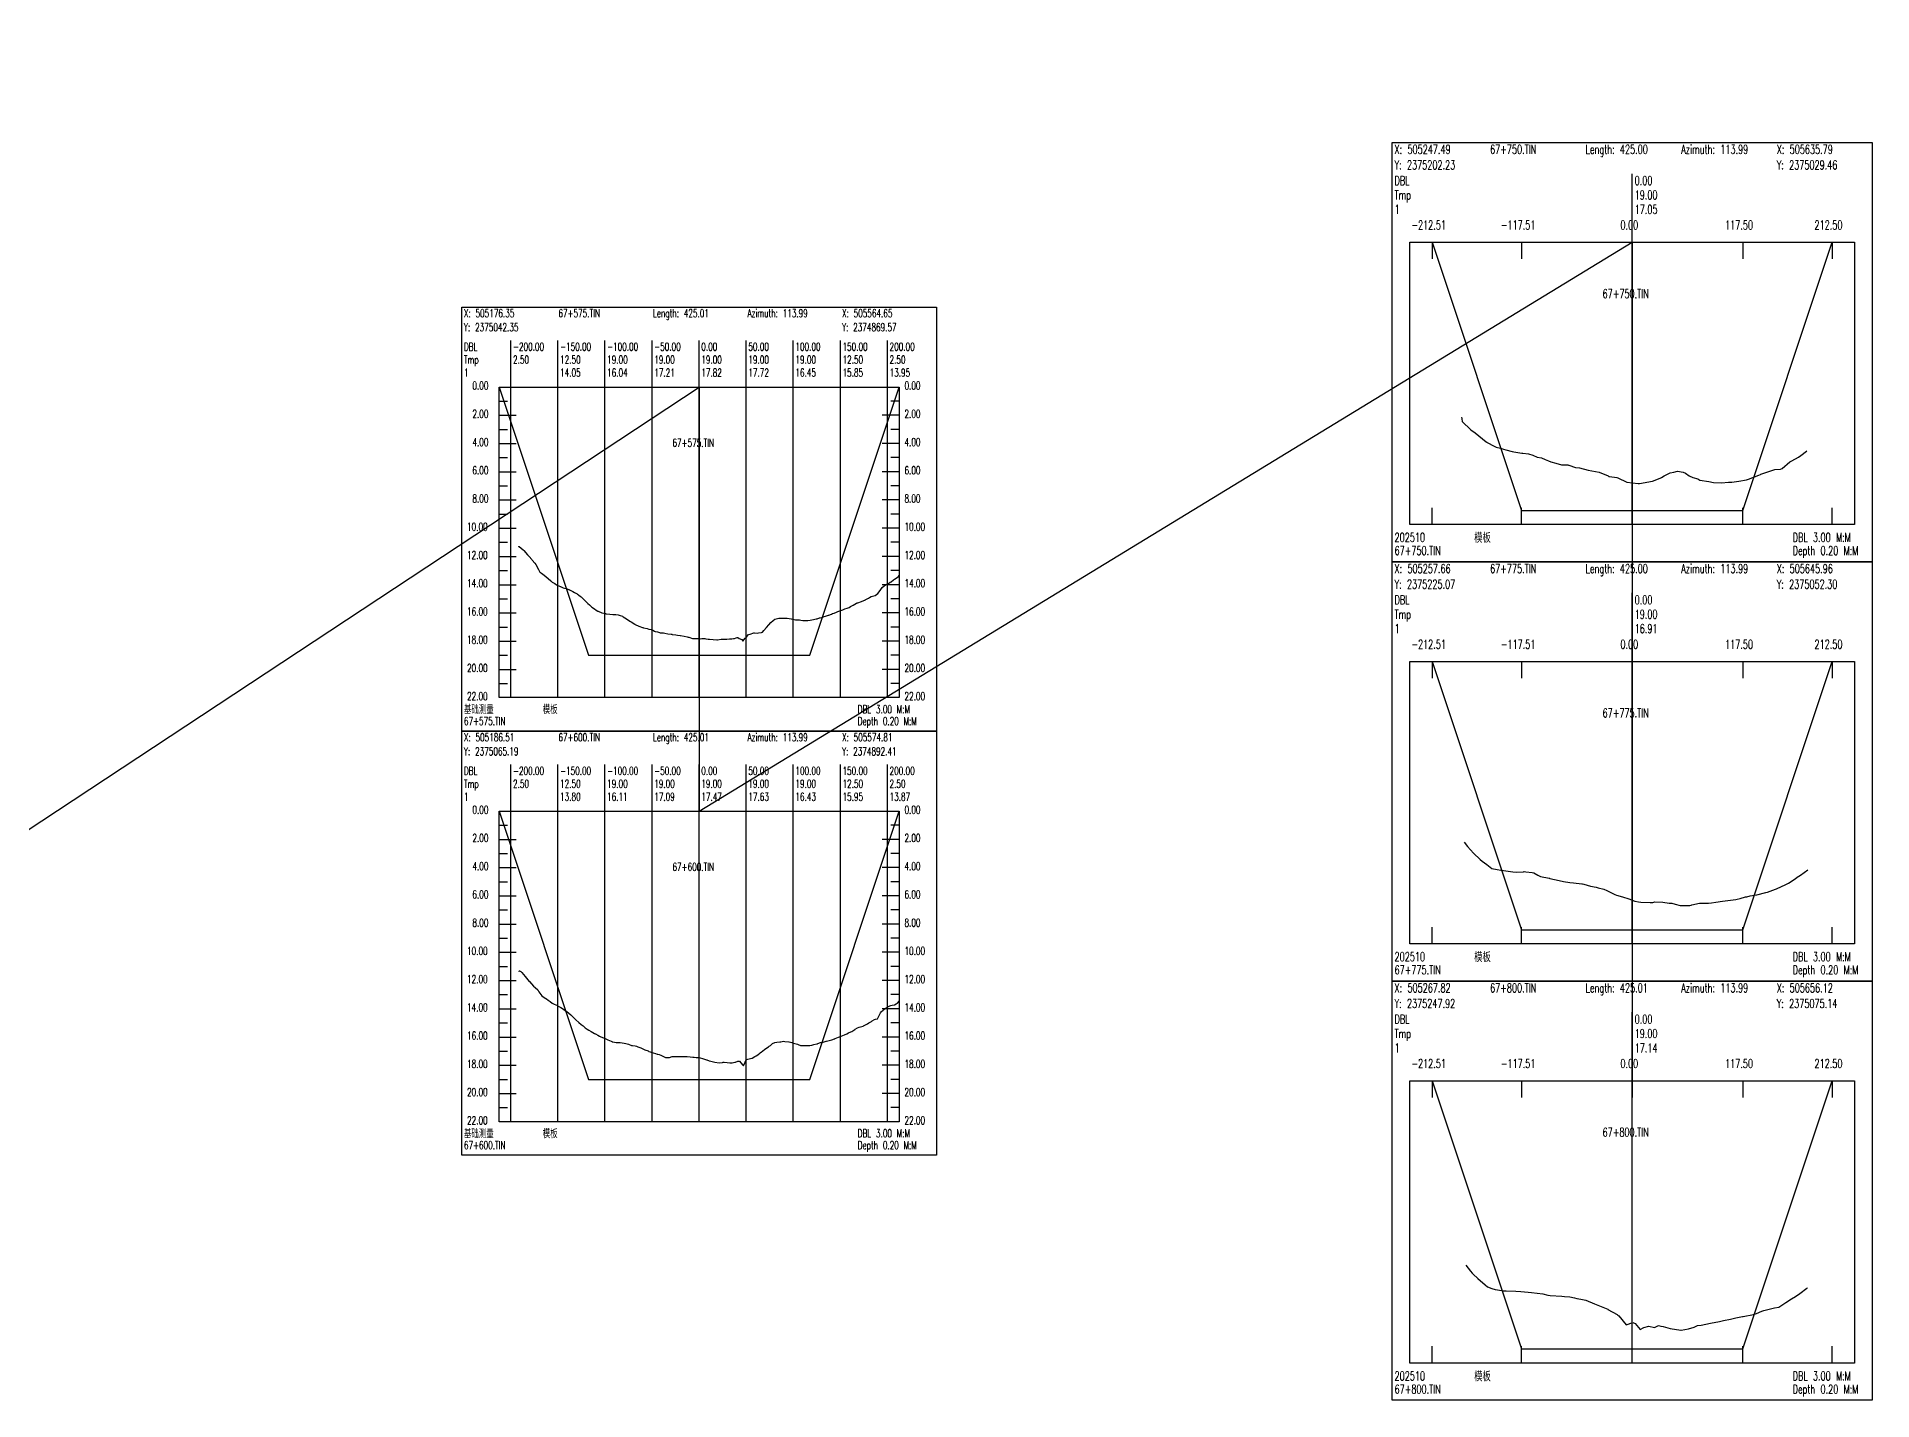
# Model space of a CAD drawing. Extents: x 1 to 1301, y -601 to 0.
# Drawn here: x 651 to 1301, y -511 to -28 of the extents above; entities that cross this region are included whole.
import ezdxf

# ---------------------------------------------------------------- set-up
doc = ezdxf.new("R2010")
doc.units = 0
doc.header["$MEASUREMENT"] = 0
doc.layers.add('LABELS', color=7, linetype='Continuous')
doc.layers.add('XSECTION', color=7, linetype='Continuous')
doc.styles.get("Standard").update_dxf_attribs({"font": 'txt.shx'})

msp = doc.modelspace()

# ---------------------------------------------------------------- linework, layer by layer
at = {"color": 3, "linetype": 'Continuous'}
msp.add_lwpolyline([(85.06, -28.32), (85.06, -178.51), (85.06, -328.69), (85.06, -478.88), (504.87, -103.13), (504.87, -253.31), (504.87, -403.5), (885.49, -152.38), (885.49, -302.56), (1215.88, -101.08), (1215.88, -249.56), (1215.88, -398.03)], dxfattribs=at)
at = {"layer": 'XSECTION', "color": 0, "linetype": 'Continuous'}
for points in [[(1130.88, -65.79), (1300.88, -65.79), (1300.88, -214.26), (1130.88, -214.26), (1130.88, -65.79)], [(1215.88, -201.08), (1215.88, -76.84)], [(1215.88, -201.08), (1215.88, -76.84)], [(1137.18, -101.08), (1294.59, -101.08), (1294.59, -201.08), (1137.18, -201.08), (1137.18, -101.08)], [(1145.05, -101.08), (1145.05, -107.02)], [(1145.05, -101.08), (1176.71, -196.08)], [(1145.05, -101.08), (1176.71, -196.08)], [(1176.71, -101.08), (1176.71, -107.02)], [(1215.88, -101.08), (1215.88, -107.02)], [(1255.05, -101.08), (1255.05, -107.02)], [(1255.05, -196.08), (1286.72, -101.08)], [(1255.05, -196.08), (1286.72, -101.08)], [(1286.72, -101.08), (1286.72, -107.02)], [(801.43, -124.06), (969.55, -124.06), (969.55, -274.24), (801.43, -274.24), (801.43, -124.06)], [(818.82, -262.38), (818.82, -135.92)], [(835.49, -262.38), (835.49, -135.92)], [(852.16, -262.38), (852.16, -135.92)], [(868.82, -262.38), (868.82, -135.92)], [(885.49, -262.38), (885.49, -135.92)], [(885.49, -262.38), (885.49, -135.92)], [(902.16, -262.38), (902.16, -135.92)], [(918.82, -262.38), (918.82, -135.92)], [(935.49, -262.38), (935.49, -135.92)], [(952.16, -262.38), (952.16, -135.92)], [(814.65, -152.38), (956.32, -152.38), (956.32, -262.38), (814.65, -262.38), (814.65, -152.38)], [(814.65, -152.38), (846.32, -247.38)], [(814.65, -152.38), (846.32, -247.38)], [(924.66, -247.38), (956.32, -152.38)], [(924.66, -247.38), (956.32, -152.38)], [(814.65, -157.38), (817.66, -157.38)], [(814.65, -162.38), (820.66, -162.38)], [(814.65, -162.38), (817.66, -162.38)], [(956.32, -162.38), (950.32, -162.38)], [(956.32, -157.38), (953.32, -157.38)], [(956.32, -162.38), (953.32, -162.38)], [(814.65, -167.38), (817.66, -167.38)], [(956.32, -167.38), (953.32, -167.38)], [(814.65, -172.38), (820.66, -172.38)], [(814.65, -172.38), (817.66, -172.38)], [(956.32, -172.38), (950.32, -172.38)], [(956.32, -172.38), (953.32, -172.38)], [(814.65, -177.38), (817.66, -177.38)], [(956.32, -177.38), (953.32, -177.38)], [(814.65, -182.38), (820.66, -182.38)], [(814.65, -182.38), (817.66, -182.38)], [(814.65, -187.38), (817.66, -187.38)], [(956.32, -182.38), (950.32, -182.38)], [(956.32, -182.38), (953.32, -182.38)], [(956.32, -187.38), (953.32, -187.38)], [(814.65, -192.38), (820.66, -192.38)], [(814.65, -192.38), (817.66, -192.38)], [(956.32, -192.38), (950.32, -192.38)], [(956.32, -192.38), (953.32, -192.38)], [(814.65, -197.38), (817.66, -197.38)], [(956.32, -197.38), (953.32, -197.38)], [(1145.05, -201.08), (1145.05, -195.14)], [(1176.71, -201.08), (1176.71, -195.14)], [(1176.71, -196.08), (1215.88, -196.08)], [(1176.71, -196.08), (1176.71, -196.08)], [(1176.71, -196.08), (1215.88, -196.08)], [(1215.88, -201.08), (1215.88, -195.14)], [(1215.88, -196.08), (1255.05, -196.08)], [(1215.88, -196.08), (1255.05, -196.08)], [(1255.05, -201.08), (1255.05, -195.14)], [(1255.05, -196.08), (1255.05, -196.08)], [(1286.72, -201.08), (1286.72, -195.14)], [(814.65, -202.38), (820.66, -202.38)], [(814.65, -202.38), (817.66, -202.38)], [(814.65, -207.38), (817.66, -207.38)], [(956.32, -202.38), (950.32, -202.38)], [(956.32, -202.38), (953.32, -202.38)], [(956.32, -207.38), (953.32, -207.38)], [(814.65, -212.38), (820.66, -212.38)], [(814.65, -212.38), (817.66, -212.38)], [(956.32, -212.38), (950.32, -212.38)], [(956.32, -212.38), (953.32, -212.38)], [(1130.88, -214.27), (1300.88, -214.27), (1300.88, -362.73), (1130.88, -362.73), (1130.88, -214.27)], [(814.65, -217.38), (817.66, -217.38)], [(956.32, -217.38), (953.32, -217.38)], [(814.65, -222.38), (820.66, -222.38)], [(814.65, -222.38), (817.66, -222.38)], [(814.65, -227.38), (817.66, -227.38)], [(956.32, -222.38), (950.32, -222.38)], [(956.32, -222.38), (953.32, -222.38)], [(956.32, -227.38), (953.32, -227.38)], [(1215.88, -349.56), (1215.88, -225.32)], [(1215.88, -349.56), (1215.88, -225.32)], [(814.65, -232.38), (820.66, -232.38)], [(814.65, -232.38), (817.66, -232.38)], [(956.32, -232.38), (950.32, -232.38)], [(956.32, -232.38), (953.32, -232.38)], [(814.65, -237.38), (817.66, -237.38)], [(956.32, -237.38), (953.32, -237.38)], [(814.65, -242.38), (820.66, -242.38)], [(814.65, -242.38), (817.66, -242.38)], [(956.32, -242.38), (950.32, -242.38)], [(956.32, -242.38), (953.32, -242.38)], [(814.65, -247.38), (817.66, -247.38)], [(814.65, -252.38), (820.66, -252.38)], [(814.65, -252.38), (817.66, -252.38)], [(846.32, -247.38), (885.49, -247.38)], [(846.32, -247.38), (846.32, -247.38)], [(846.32, -247.38), (885.49, -247.38)], [(885.49, -247.38), (924.66, -247.38)], [(885.49, -247.38), (924.66, -247.38)], [(924.66, -247.38), (924.66, -247.38)], [(956.32, -252.38), (950.32, -252.38)], [(956.32, -247.38), (953.32, -247.38)], [(956.32, -252.38), (953.32, -252.38)], [(1137.18, -249.56), (1294.59, -249.56), (1294.59, -349.56), (1137.18, -349.56), (1137.18, -249.56)], [(1145.05, -249.56), (1145.05, -255.49)], [(1145.05, -249.56), (1176.71, -344.56)], [(1145.05, -249.56), (1176.71, -344.56)], [(1176.71, -249.56), (1176.71, -255.49)], [(1215.88, -249.56), (1215.88, -255.49)], [(1255.05, -249.56), (1255.05, -255.49)], [(1255.05, -344.56), (1286.72, -249.56)], [(1255.05, -344.56), (1286.72, -249.56)], [(1286.72, -249.56), (1286.72, -255.49)], [(814.65, -257.38), (817.66, -257.38)], [(956.32, -257.38), (953.32, -257.38)], [(801.43, -274.25), (969.55, -274.25), (969.55, -424.42), (801.43, -424.42), (801.43, -274.25)], [(818.82, -412.56), (818.82, -286.11)], [(835.49, -412.56), (835.49, -286.11)], [(852.16, -412.56), (852.16, -286.11)], [(868.82, -412.56), (868.82, -286.11)], [(885.49, -412.56), (885.49, -286.11)], [(885.49, -412.56), (885.49, -286.11)], [(902.16, -412.56), (902.16, -286.11)], [(918.82, -412.56), (918.82, -286.11)], [(935.49, -412.56), (935.49, -286.11)], [(952.16, -412.56), (952.16, -286.11)], [(814.65, -302.56), (956.32, -302.56), (956.32, -412.56), (814.65, -412.56), (814.65, -302.56)], [(814.65, -302.56), (846.32, -397.56)], [(814.65, -302.56), (846.32, -397.56)], [(924.66, -397.56), (956.32, -302.56)], [(924.66, -397.56), (956.32, -302.56)], [(814.65, -307.56), (817.66, -307.56)], [(956.32, -307.56), (953.32, -307.56)], [(814.65, -312.56), (820.66, -312.56)], [(814.65, -312.56), (817.66, -312.56)], [(814.65, -317.56), (817.66, -317.56)], [(956.32, -312.56), (950.32, -312.56)], [(956.32, -312.56), (953.32, -312.56)], [(956.32, -317.56), (953.32, -317.56)], [(814.65, -322.56), (820.66, -322.56)], [(814.65, -322.56), (817.66, -322.56)], [(956.32, -322.56), (950.32, -322.56)], [(956.32, -322.56), (953.32, -322.56)], [(814.65, -327.56), (817.66, -327.56)], [(956.32, -327.56), (953.32, -327.56)], [(814.65, -332.56), (820.66, -332.56)], [(814.65, -332.56), (817.66, -332.56)], [(814.65, -337.56), (817.66, -337.56)], [(956.32, -332.56), (950.32, -332.56)], [(956.32, -332.56), (953.32, -332.56)], [(956.32, -337.56), (953.32, -337.56)], [(814.65, -342.56), (820.66, -342.56)], [(814.65, -342.56), (817.66, -342.56)], [(956.32, -342.56), (950.32, -342.56)], [(956.32, -342.56), (953.32, -342.56)], [(1145.05, -349.56), (1145.05, -343.62)], [(1176.71, -349.56), (1176.71, -343.62)], [(1215.88, -349.56), (1215.88, -343.62)], [(1255.05, -349.56), (1255.05, -343.62)], [(1286.72, -349.56), (1286.72, -343.62)], [(814.65, -347.56), (817.66, -347.56)], [(956.32, -347.56), (953.32, -347.56)], [(1176.71, -344.56), (1215.88, -344.56)], [(1176.71, -344.56), (1176.71, -344.56)], [(1176.71, -344.56), (1215.88, -344.56)], [(1215.88, -344.56), (1255.05, -344.56)], [(1215.88, -344.56), (1255.05, -344.56)], [(1255.05, -344.56), (1255.05, -344.56)], [(814.65, -352.56), (820.66, -352.56)], [(814.65, -352.56), (817.66, -352.56)], [(956.32, -352.56), (950.32, -352.56)], [(956.32, -352.56), (953.32, -352.56)], [(814.65, -357.56), (817.66, -357.56)], [(814.65, -362.56), (820.66, -362.56)], [(814.65, -362.56), (817.66, -362.56)], [(956.32, -362.56), (950.32, -362.56)], [(956.32, -357.56), (953.32, -357.56)], [(956.32, -362.56), (953.32, -362.56)], [(1130.88, -362.74), (1300.88, -362.74), (1300.88, -511.21), (1130.88, -511.21), (1130.88, -362.74)], [(814.65, -367.56), (817.66, -367.56)], [(956.32, -367.56), (953.32, -367.56)], [(814.65, -372.56), (820.66, -372.56)], [(814.65, -372.56), (817.66, -372.56)], [(956.32, -372.56), (950.32, -372.56)], [(956.32, -372.56), (953.32, -372.56)], [(1215.88, -498.03), (1215.88, -373.8)], [(1215.88, -498.03), (1215.88, -373.8)], [(814.65, -377.56), (817.66, -377.56)], [(814.65, -382.56), (820.66, -382.56)], [(814.65, -382.56), (817.66, -382.56)], [(956.32, -382.56), (950.32, -382.56)], [(956.32, -377.56), (953.32, -377.56)], [(956.32, -382.56), (953.32, -382.56)], [(814.65, -387.56), (817.66, -387.56)], [(956.32, -387.56), (953.32, -387.56)], [(814.65, -392.56), (820.66, -392.56)], [(814.65, -392.56), (817.66, -392.56)], [(956.32, -392.56), (950.32, -392.56)], [(956.32, -392.56), (953.32, -392.56)], [(814.65, -397.56), (817.66, -397.56)], [(814.65, -402.56), (820.66, -402.56)], [(814.65, -402.56), (817.66, -402.56)], [(846.32, -397.56), (885.49, -397.56)], [(846.32, -397.56), (846.32, -397.56)], [(846.32, -397.56), (885.49, -397.56)], [(885.49, -397.56), (924.66, -397.56)], [(885.49, -397.56), (924.66, -397.56)], [(924.66, -397.56), (924.66, -397.56)], [(956.32, -402.56), (950.32, -402.56)], [(956.32, -397.56), (953.32, -397.56)], [(956.32, -402.56), (953.32, -402.56)], [(1137.18, -398.03), (1294.59, -398.03), (1294.59, -498.03), (1137.18, -498.03), (1137.18, -398.03)], [(1145.05, -398.03), (1145.05, -403.97)], [(1145.05, -398.03), (1176.71, -493.03)], [(1145.05, -398.03), (1176.71, -493.03)], [(1176.71, -398.03), (1176.71, -403.97)], [(1215.88, -398.03), (1215.88, -403.97)], [(1255.05, -398.03), (1255.05, -403.97)], [(1255.05, -493.03), (1286.72, -398.03)], [(1255.05, -493.03), (1286.72, -398.03)], [(1286.72, -398.03), (1286.72, -403.97)], [(814.65, -407.56), (817.66, -407.56)], [(956.32, -407.56), (953.32, -407.56)], [(1145.05, -498.03), (1145.05, -492.09)], [(1176.71, -498.03), (1176.71, -492.09)], [(1176.71, -493.03), (1215.88, -493.03)], [(1176.71, -493.03), (1176.71, -493.03)], [(1176.71, -493.03), (1215.88, -493.03)], [(1215.88, -498.03), (1215.88, -492.09)], [(1215.88, -493.03), (1255.05, -493.03)], [(1215.88, -493.03), (1255.05, -493.03)], [(1255.05, -498.03), (1255.05, -492.09)], [(1255.05, -493.03), (1255.05, -493.03)], [(1286.72, -498.03), (1286.72, -492.09)]]:
    msp.add_lwpolyline(points, dxfattribs=at)
at = {"layer": 'XSECTION', "color": 1, "linetype": 'Continuous'}
for points in [[(1155.43, -163.03), (1155.55, -163.48), (1155.59, -163.68), (1155.65, -164.58), (1155.65, -164.58), (1158.77, -167.58), (1160.3, -168.58), (1161.62, -169.63), (1164.17, -171.78), (1164.23, -171.83), (1164.29, -171.88), (1167.2, -173.48), (1167.75, -173.63), (1169.23, -174.08), (1170.3, -174.43), (1171.17, -174.68), (1173.37, -175.18), (1173.94, -175.28), (1176.75, -175.78), (1177.12, -175.78), (1179.19, -176.08), (1180.74, -176.48), (1182.23, -177.18), (1183.76, -177.48), (1185.07, -178.03), (1186.29, -178.48), (1187.11, -178.88), (1188.82, -179.33), (1190.85, -179.98), (1193.11, -179.98), (1193.34, -180.03), (1193.47, -180.03), (1195.81, -180.83), (1197.17, -181.03), (1200.3, -181.83), (1200.31, -181.83), (1200.32, -181.83), (1200.33, -181.83), (1204.2, -182.48), (1207.34, -183.88), (1207.62, -184.03), (1207.82, -184.03), (1210.42, -184.43), (1210.73, -184.53), (1213.93, -186.08), (1217.99, -186.58), (1218.05, -186.58), (1218.08, -186.58), (1218.48, -186.53), (1223.09, -185.68), (1225.78, -184.68), (1226.28, -184.38), (1227.23, -183.83), (1229.36, -182.73), (1230.65, -182.58), (1231.92, -182.23), (1233.97, -182.58), (1234.8, -182.93), (1235.99, -183.88), (1237.38, -184.48), (1239.07, -184.93), (1239.81, -185.33), (1242.97, -185.88), (1244.61, -186.23), (1247.49, -186.33), (1247.55, -186.33), (1250.01, -186.13), (1251.12, -186.13), (1253.59, -185.73), (1256.38, -185.23), (1257.11, -185.03), (1260.77, -183.58), (1261.35, -183.33), (1261.46, -183.28), (1264.95, -182.08), (1266.42, -181.58), (1268.43, -181.48), (1268.98, -181.18), (1271.73, -178.88), (1272.39, -178.48), (1274.72, -177.18), (1275.55, -176.58), (1277.59, -175.13), (1277.68, -174.98)], [(1156.37, -313.61), (1157.56, -315.06), (1159.68, -317.51), (1162.04, -319.71), (1162.71, -320.31), (1164.38, -321.51), (1166.16, -322.86), (1168.07, -323.21), (1169.31, -323.46), (1170.28, -323.61), (1173.57, -324.01), (1175.07, -324.21), (1177.33, -324.01), (1177.58, -323.96), (1178.25, -324.06), (1180.49, -324.26), (1181.04, -324.46), (1182.44, -325.21), (1183.13, -325.56), (1183.44, -325.71), (1186.48, -326.36), (1186.57, -326.36), (1186.69, -326.41), (1190.04, -327.16), (1191.52, -327.51), (1193.75, -327.86), (1195.1, -327.96), (1198, -328.26), (1198.32, -328.31), (1198.74, -328.41), (1201.12, -329.11), (1203.09, -329.46), (1203.77, -329.71), (1205.8, -330.16), (1206.93, -330.66), (1209.71, -332.11), (1210.35, -332.31), (1212.47, -332.96), (1214.68, -333.66), (1216.77, -334.46), (1218.13, -334.71), (1218.99, -334.76), (1222.23, -334.96), (1223.18, -334.91), (1223.92, -334.71), (1226.77, -334.81), (1228.97, -335.11), (1229.9, -335.11), (1231.04, -335.56), (1232.88, -335.96), (1236.24, -336.01), (1236.71, -335.91), (1236.98, -335.81), (1239.66, -335.21), (1242.87, -335.21), (1243.96, -335.06), (1245.52, -334.86), (1247.84, -334.41), (1249.76, -334.26), (1252.56, -333.81), (1253, -333.76), (1254.08, -333.46), (1255.97, -332.96), (1256.41, -332.96), (1257.64, -332.61), (1260.06, -332.16), (1263.15, -331.41), (1263.83, -331.26), (1266.59, -330.21), (1266.97, -330.06), (1270.3, -328.56), (1271.2, -328.06), (1273.52, -326.51), (1274.3, -325.96), (1275.45, -325.26), (1278.09, -323.36)], [(1156.97, -463.33), (1158.67, -465.53), (1159.16, -466.18), (1159.56, -466.53), (1161.26, -468.08), (1163.87, -470.38), (1164.68, -471.08), (1166.16, -471.58), (1167.32, -471.98), (1169.75, -472.38), (1170.04, -472.48), (1170.25, -472.43), (1171.19, -472.43), (1174.69, -472.58), (1176.41, -472.63), (1179.04, -472.88), (1180.27, -473.03), (1184.25, -473.48), (1185.96, -473.98), (1186.88, -474.13), (1190.91, -474.33), (1191.91, -474.48), (1193.82, -474.58), (1195.43, -474.93), (1196.26, -475.18), (1197.64, -475.43), (1199.5, -475.73), (1202.5, -477.08), (1203.08, -477.28), (1207.2, -478.98), (1207.26, -479.03), (1210.57, -480.88), (1210.77, -481.03), (1211.1, -481.33), (1213.68, -484.53), (1216.15, -483.63), (1216.88, -483.98), (1218.72, -486.13), (1219.97, -485.48), (1221.74, -484.93), (1223.75, -485.38), (1225.21, -484.78), (1226, -484.93), (1226.84, -485.13), (1229.34, -485.78), (1233.05, -486.43), (1233.12, -486.43), (1233.24, -486.38), (1235.75, -485.88), (1237.84, -485.33), (1239.04, -484.73), (1240.25, -484.63), (1243.54, -483.88), (1246.84, -483.28), (1248.24, -482.98), (1250.69, -482.48), (1252.51, -482.03), (1254.9, -481.53), (1254.99, -481.53), (1255.21, -481.48), (1258.82, -480.88), (1259.94, -480.53), (1261.81, -479.68), (1262.17, -479.53), (1262.52, -479.43), (1266.25, -478.48), (1267.76, -478.18), (1270.23, -476.58), (1272.31, -475.23), (1273.64, -474.43), (1275.25, -473.38), (1277.72, -471.48), (1277.89, -471.33), (1277.9, -471.33)]]:
    msp.add_lwpolyline(points, dxfattribs=at)
at = {"layer": 'XSECTION', "color": 5, "linetype": 'Continuous'}
for points in [[(821.51, -208.78), (821.53, -208.78), (821.57, -208.83), (821.82, -208.88), (823.14, -209.98), (823.28, -210.13), (823.4, -210.23), (824.74, -211.83), (825.26, -212.43), (826.2, -213.43), (826.42, -213.73), (827.28, -214.78), (827.66, -215.28), (828.65, -217.03), (829.12, -217.98), (829.3, -218.03), (829.7, -218.33), (830.58, -218.98), (831.28, -219.58), (832.04, -220.23), (832.98, -221.03), (833.34, -221.33), (833.5, -221.43), (834.35, -221.98), (834.96, -222.38), (836.26, -223.03), (836.37, -223.08), (836.42, -223.08), (837.38, -223.48), (837.88, -223.58), (838.39, -223.68), (839.33, -224.13), (839.4, -224.18), (839.54, -224.23), (840.79, -224.83), (841.42, -225.18), (842.25, -225.63), (842.43, -225.78), (842.82, -226.03), (843.44, -226.53), (843.71, -226.73), (844.45, -227.43), (845.17, -228.13), (846.1, -229.03), (846.63, -229.53), (847.48, -230.33), (848.09, -230.73), (849.38, -231.63), (849.55, -231.73), (849.69, -231.78), (851.01, -232.33), (852.32, -232.63), (852.47, -232.68), (852.66, -232.73), (853.93, -232.83), (854.95, -232.88), (855.39, -232.93), (855.56, -232.93), (855.94, -232.98), (856.85, -233.03), (857.58, -233.28), (858.31, -233.58), (858.59, -233.73), (859.22, -234.13), (859.77, -234.48), (860.21, -234.78), (861.23, -235.43), (861.62, -235.68), (862.5, -236.28), (862.63, -236.38), (862.68, -236.38), (862.84, -236.48), (864.14, -237.08), (865.47, -237.53), (865.6, -237.58), (865.78, -237.63), (867.06, -237.93), (867.68, -238.13), (868.52, -238.28), (868.69, -238.38), (869.06, -238.53), (869.7, -238.88), (869.98, -238.93), (870.71, -239.13), (871.44, -239.33), (871.72, -239.38), (872.34, -239.43), (872.73, -239.43), (872.9, -239.48), (873.35, -239.53), (874.36, -239.73), (875.62, -239.93), (875.82, -239.93), (875.98, -239.98), (877.28, -240.18), (877.78, -240.23), (878.74, -240.33), (878.79, -240.33), (878.9, -240.33), (880.2, -240.58), (881.24, -240.88), (881.66, -240.93), (881.82, -240.98), (882.18, -241.13), (882.83, -241.33), (883.12, -241.38), (883.87, -241.43), (884.58, -241.43), (884.85, -241.43), (885.45, -241.48), (886.03, -241.53), (886.5, -241.48), (887.49, -241.48), (887.88, -241.53), (888.73, -241.68), (888.89, -241.73), (888.95, -241.73), (889.13, -241.73), (890.41, -241.83), (891.76, -241.88), (891.87, -241.88), (891.92, -241.88), (892.01, -241.88), (893.33, -241.73), (893.94, -241.68), (894.79, -241.68), (894.95, -241.68), (895.29, -241.68), (896.25, -241.58), (897.02, -241.53), (897.71, -241.43), (897.98, -241.38), (898.57, -241.23), (898.99, -241.13), (899.17, -241.03), (899.65, -241.48), (900.63, -241.78), (901.01, -242.43), (901.85, -241.33), (902.02, -241.23), (902.09, -241.08), (903.03, -240.03), (903.55, -239.88), (904.91, -239.43), (905.01, -239.38), (905.05, -239.38), (905.13, -239.38), (906.06, -239.53), (906.47, -239.48), (907.53, -239.33), (907.93, -239.23), (908.41, -238.63), (909.38, -237.53), (910.16, -236.58), (910.84, -235.78), (911.69, -235.08), (912.3, -234.63), (912.79, -234.53), (913.76, -234.28), (914.14, -234.28), (914.97, -234.23), (915.15, -234.23), (915.22, -234.23), (916.16, -234.28), (916.68, -234.28), (918.05, -234.43), (918.14, -234.43), (918.18, -234.43), (918.25, -234.43), (919.19, -234.73), (919.6, -234.88), (920.68, -234.78), (921.06, -234.83), (921.53, -234.93), (922.22, -235.03), (922.52, -235.08), (923.23, -235.03), (923.98, -235.08), (924.81, -234.93), (925.44, -234.83), (925.94, -234.68), (926.9, -234.53), (927.27, -234.43), (928.09, -234.13), (928.28, -234.08), (928.36, -234.08), (929.28, -233.88), (929.82, -233.68), (930.29, -233.53), (931.28, -233.23), (931.3, -233.23), (931.37, -233.18), (932.31, -232.78), (932.73, -232.63), (933.32, -232.43), (934.19, -232.13), (934.65, -231.93), (935.34, -231.68), (935.65, -231.53), (936.35, -231.28), (937.11, -230.98), (937.93, -230.68), (938.57, -230.43), (939.09, -230.13), (940.03, -229.68), (941.21, -228.98), (941.49, -228.83), (941.72, -228.78), (942.95, -228.28), (944.35, -227.73), (944.41, -227.68), (944.43, -227.68), (944.49, -227.63), (945.44, -227.18), (945.87, -226.93), (946.45, -226.58), (947.33, -226.28), (947.77, -226.18), (948.79, -225.48), (949.6, -224.48), (950.25, -223.38), (951.05, -222.78), (951.5, -222.43), (951.71, -222.33), (952.51, -221.93), (953.17, -221.53), (953.52, -221.33), (954.33, -220.68), (954.63, -220.48), (954.86, -220.28), (956.08, -219.43), (956.32, -219.18)], [(821.68, -359.31), (821.73, -359.16), (821.8, -359.16), (821.84, -359.16), (822.4, -359.41), (822.49, -359.46), (822.74, -359.76), (823.95, -361.16), (825.37, -362.86), (825.41, -362.91), (825.47, -362.96), (826.87, -364.51), (827.45, -365.06), (828.33, -365.91), (828.75, -366.51), (829.79, -367.96), (830.63, -368.51), (831.25, -368.91), (831.49, -369.06), (832.03, -369.46), (832.71, -370.01), (833.51, -370.61), (834.17, -370.91), (835.31, -371.46), (835.63, -371.61), (836.54, -372.16), (837.09, -372.46), (837.55, -372.81), (838.55, -373.51), (838.56, -373.51), (838.59, -373.56), (840.01, -374.71), (841.14, -375.81), (841.47, -376.11), (841.87, -376.46), (842.93, -377.46), (843.77, -378.16), (844.38, -378.66), (845.15, -379.26), (845.84, -379.76), (846.4, -380.11), (847.3, -380.61), (848.43, -381.31), (848.66, -381.41), (848.76, -381.46), (849.67, -381.91), (850.22, -382.21), (850.68, -382.46), (851.68, -382.91), (851.69, -382.91), (851.71, -382.91), (853.14, -383.61), (854.29, -384.06), (854.6, -384.16), (854.72, -384.21), (854.99, -384.26), (856.06, -384.46), (856.92, -384.51), (857.52, -384.51), (858.27, -384.61), (858.98, -384.71), (859.55, -384.86), (860.44, -385.06), (861.55, -385.51), (861.9, -385.61), (862.8, -385.71), (863.36, -385.86), (863.81, -386.01), (864.82, -386.41), (864.82, -386.41), (864.83, -386.41), (866.27, -387.11), (867.44, -387.51), (867.73, -387.66), (868.1, -387.76), (869.19, -388.16), (870.07, -388.41), (870.65, -388.61), (870.88, -388.61), (871.38, -388.81), (871.89, -388.96), (872.11, -389.06), (872.9, -389.46), (873.57, -389.81), (874.66, -389.81), (875.03, -389.76), (875.93, -389.51), (876.49, -389.46), (877.94, -389.41), (877.95, -389.41), (877.95, -389.41), (879.41, -389.46), (880.58, -389.41), (880.87, -389.41), (881.22, -389.46), (882.33, -389.61), (883.21, -389.66), (883.79, -389.71), (884.5, -389.76), (885.25, -389.86), (885.84, -389.96), (886.71, -390.16), (887.78, -390.51), (888.05, -390.61), (888.17, -390.66), (889.06, -390.96), (889.62, -391.11), (890.07, -391.26), (891.06, -391.46), (891.08, -391.46), (891.08, -391.46), (891.1, -391.46), (892.54, -391.71), (893.73, -391.56), (894, -391.51), (894.34, -391.51), (895.46, -391.61), (896.36, -391.66), (896.92, -391.66), (897.14, -391.66), (897.62, -391.56), (898.15, -391.46), (898.38, -391.46), (899.16, -391.11), (899.84, -391.16), (900.9, -392.36), (901.18, -392.71), (901.3, -392.51), (902.19, -390.66), (902.76, -390.41), (904.18, -390.01), (904.22, -390.01), (905.22, -389.51), (905.68, -389.21), (906.23, -388.86), (907.14, -388.11), (907.24, -388.06), (907.46, -387.91), (908.6, -387.01), (909.51, -386.36), (910.06, -386.01), (910.27, -385.86), (910.74, -385.51), (911.28, -385.11), (911.52, -384.91), (912.29, -384.51), (912.97, -384.36), (914.02, -384.31), (914.43, -384.26), (915.32, -384.06), (915.89, -384.11), (917.3, -384.21), (917.34, -384.21), (917.35, -384.21), (918.35, -384.56), (918.81, -384.71), (919.36, -384.91), (920.27, -385.06), (920.37, -385.11), (920.58, -385.16), (921.38, -385.51), (921.73, -385.51), (922.65, -385.56), (923.19, -385.56), (923.86, -385.56), (924.65, -385.51), (925.42, -385.41), (926.11, -385.26), (927.14, -385.01), (927.44, -384.96), (927.57, -384.91), (928.45, -384.56), (929.03, -384.46), (929.46, -384.41), (930.42, -384.06), (930.47, -384.06), (930.49, -384.06), (930.54, -384.06), (931.95, -383.66), (932.49, -383.56), (933.41, -383.21), (933.5, -383.16), (933.7, -383.06), (934.87, -382.56), (935.8, -382.21), (936.32, -382.01), (936.98, -381.76), (937.78, -381.41), (938.43, -381.11), (939.24, -380.76), (939.56, -380.56), (940.26, -380.11), (940.57, -379.91), (940.7, -379.81), (941.58, -379.36), (942.16, -379.11), (942.59, -379.01), (943.54, -378.71), (943.62, -378.71), (943.69, -378.66), (945.08, -377.86), (945.62, -377.56), (946.54, -377.01), (946.63, -376.96), (946.82, -376.86), (947.64, -376.36), (948, -376.26), (948.65, -376.11), (949.46, -374.46), (949.66, -374.01), (950.1, -373.56), (950.67, -373.01), (950.92, -372.76), (951.68, -372.21), (952.38, -371.76), (953.38, -371.41), (953.84, -371.31), (954.71, -371.11), (955.3, -370.81), (955.72, -370.56), (956.32, -369.91)]]:
    msp.add_lwpolyline(points, dxfattribs=at)

# ---------------------------------------------------------------- texts
at = {"layer": 'LABELS', "color": 0, "width": 0.666667}
for s, height, p in [('X: 505247.49', 3.1482, (1131.73, -69.79)), ('67+750.TIN', 3.148, (1165.56, -69.79)), ('Length: 425.00', 3.1482, (1199.39, -69.79)), ('Azimuth: 113.99', 3.1482, (1233.22, -69.79)), ('X: 505635.79', 3.1482, (1267.05, -69.79)), ('Y: 2375202.23', 3.1482, (1131.73, -75.32)), ('DBL', 3.148, (1131.73, -80.84)), ('0.00', 3.148, (1216.74, -80.84)), ('0.00', 3.148, (1216.74, -80.84)), ('Y: 2375029.46', 3.1482, (1267.05, -75.32)), ('Tmp', 3.148, (1131.73, -85.94)), ('19.00', 3.148, (1216.74, -85.94)), ('19.00', 3.148, (1216.74, -85.94)), ('-212.51', 3.148, (1137.7, -96.58)), ('-117.51', 3.148, (1169.37, -96.58)), ('0.00', 3.148, (1211.69, -96.58)), ('117.50', 3.148, (1248.76, -96.58)), ('212.50', 3.148, (1280.42, -96.58)), ('67+750.TIN', 3.148, (1205.39, -120.89)), ('Y: 2375042.35', 2.8334, (802.2, -132.64)), ('X: 505176.35', 2.8334, (802.2, -127.66)), ('67+575.TIN', 2.833, (835.67, -127.66)), ('Length: 425.01', 2.8334, (869.14, -127.66)), ('Azimuth: 113.99', 2.8334, (902.61, -127.66)), ('Y: 2374869.57', 2.8334, (936.08, -132.64)), ('X: 505564.65', 2.8334, (936.08, -127.66)), ('Tmp', 2.833, (802.2, -144.11)), ('DBL', 2.833, (802.2, -139.52)), ('2.50', 2.833, (819.59, -144.11)), ('-200.00', 2.833, (819.59, -139.52)), ('-150.00', 2.833, (836.26, -139.52)), ('12.50', 2.833, (836.26, -144.11)), ('-100.00', 2.833, (852.92, -139.52)), ('19.00', 2.833, (852.92, -144.11)), ('-50.00', 2.833, (869.59, -139.52)), ('19.00', 2.833, (869.59, -144.11)), ('0.00', 2.833, (886.26, -139.52)), ('0.00', 2.833, (886.26, -139.52)), ('19.00', 2.833, (886.26, -144.11)), ('19.00', 2.833, (886.26, -144.11)), ('50.00', 2.833, (902.92, -139.52)), ('19.00', 2.833, (902.92, -144.11)), ('100.00', 2.833, (919.59, -139.52)), ('19.00', 2.833, (919.59, -144.11)), ('150.00', 2.833, (936.26, -139.52)), ('12.50', 2.833, (936.26, -144.11)), ('200.00', 2.833, (952.92, -139.52)), ('2.50', 2.833, (952.92, -144.11)), ('0.00', 2.833, (805.21, -153.3)), ('0.00', 2.833, (958.21, -153.3)), ('2.00', 2.833, (805.21, -163.3)), ('2.00', 2.833, (958.21, -163.3)), ('4.00', 2.833, (805.21, -173.3)), ('67+575.TIN', 2.833, (876.05, -173.55)), ('4.00', 2.833, (958.21, -173.3)), ('6.00', 2.833, (805.21, -183.3)), ('6.00', 2.833, (958.21, -183.3)), ('8.00', 2.833, (805.21, -193.3)), ('8.00', 2.833, (958.21, -193.3)), ('10.00', 2.833, (803.32, -203.3)), ('10.00', 2.833, (958.21, -203.3)), ('模板', 3.148, (1159.92, -207.2)), ('DBL 3.00 M:M', 3.1482, (1272.69, -207.2)), ('12.00', 2.833, (803.32, -213.3)), ('12.00', 2.833, (958.21, -213.3)), ('67+750.TIN', 3.148, (1131.73, -211.88)), ('Depth 0.20 M:M', 3.1482, (1272.69, -211.88)), ('14.00', 2.833, (803.32, -223.3)), ('14.00', 2.833, (958.21, -223.3)), ('Y: 2375225.07', 3.1482, (1131.73, -223.79)), ('X: 505257.66', 3.1482, (1131.73, -218.27)), ('67+775.TIN', 3.148, (1165.56, -218.27)), ('Length: 425.00', 3.1482, (1199.39, -218.27)), ('Azimuth: 113.99', 3.1482, (1233.22, -218.27)), ('Y: 2375052.30', 3.1482, (1267.05, -223.79)), ('X: 505645.96', 3.1482, (1267.05, -218.27)), ('DBL', 3.148, (1131.73, -229.32)), ('0.00', 3.148, (1216.74, -229.32)), ('0.00', 3.148, (1216.74, -229.32)), ('16.00', 2.833, (803.32, -233.3)), ('16.00', 2.833, (958.21, -233.3)), ('Tmp', 3.148, (1131.73, -234.42)), ('19.00', 3.148, (1216.74, -234.42)), ('19.00', 3.148, (1216.74, -234.42)), ('18.00', 2.833, (803.32, -243.3)), ('18.00', 2.833, (958.21, -243.3)), ('-212.51', 3.148, (1137.7, -245.05)), ('-117.51', 3.148, (1169.37, -245.05)), ('0.00', 3.148, (1211.69, -245.05)), ('117.50', 3.148, (1248.76, -245.05)), ('212.50', 3.148, (1280.42, -245.05)), ('20.00', 2.833, (803.32, -253.3)), ('20.00', 2.833, (958.21, -253.3)), ('22.00', 2.833, (803.32, -263.3)), ('模板', 2.833, (830.09, -267.89)), ('DBL 3.00 M:M', 2.8334, (941.65, -267.89)), ('22.00', 2.833, (958.21, -263.3)), ('67+775.TIN', 3.148, (1205.39, -269.37)), ('Depth 0.20 M:M', 2.8334, (941.65, -272.1)), ('X: 505186.51', 2.8334, (802.2, -277.85)), ('67+600.TIN', 2.833, (835.67, -277.85)), ('Length: 425.01', 2.8334, (869.14, -277.85)), ('Azimuth: 113.99', 2.8334, (902.61, -277.85)), ('X: 505574.81', 2.8334, (936.08, -277.85)), ('Y: 2375065.19', 2.8334, (802.2, -282.82)), ('Y: 2374892.41', 2.8334, (936.08, -282.82)), ('Tmp', 2.833, (802.2, -294.3)), ('DBL', 2.833, (802.2, -289.71)), ('2.50', 2.833, (819.59, -294.3)), ('-200.00', 2.833, (819.59, -289.71)), ('-150.00', 2.833, (836.26, -289.71)), ('12.50', 2.833, (836.26, -294.3)), ('-100.00', 2.833, (852.92, -289.71)), ('19.00', 2.833, (852.92, -294.3)), ('-50.00', 2.833, (869.59, -289.71)), ('19.00', 2.833, (869.59, -294.3)), ('0.00', 2.833, (886.26, -289.71)), ('0.00', 2.833, (886.26, -289.71)), ('19.00', 2.833, (886.26, -294.3)), ('19.00', 2.833, (886.26, -294.3)), ('50.00', 2.833, (902.92, -289.71)), ('19.00', 2.833, (902.92, -294.3)), ('100.00', 2.833, (919.59, -289.71)), ('19.00', 2.833, (919.59, -294.3)), ('150.00', 2.833, (936.26, -289.71)), ('12.50', 2.833, (936.26, -294.3)), ('200.00', 2.833, (952.92, -289.71)), ('2.50', 2.833, (952.92, -294.3)), ('0.00', 2.833, (805.21, -303.49)), ('0.00', 2.833, (958.21, -303.49)), ('2.00', 2.833, (805.21, -313.49)), ('2.00', 2.833, (958.21, -313.49)), ('4.00', 2.833, (805.21, -323.49)), ('67+600.TIN', 2.833, (876.05, -323.73)), ('4.00', 2.833, (958.21, -323.49)), ('6.00', 2.833, (805.21, -333.49)), ('6.00', 2.833, (958.21, -333.49)), ('8.00', 2.833, (805.21, -343.49)), ('8.00', 2.833, (958.21, -343.49)), ('10.00', 2.833, (803.32, -353.49)), ('10.00', 2.833, (958.21, -353.49)), ('67+775.TIN', 3.148, (1131.73, -360.35)), ('模板', 3.148, (1159.92, -355.68)), ('DBL 3.00 M:M', 3.1482, (1272.69, -355.68)), ('Depth 0.20 M:M', 3.1482, (1272.69, -360.35)), ('12.00', 2.833, (803.32, -363.49)), ('12.00', 2.833, (958.21, -363.49)), ('X: 505267.82', 3.1482, (1131.73, -366.74)), ('67+800.TIN', 3.148, (1165.56, -366.74)), ('Length: 425.01', 3.1482, (1199.39, -366.74)), ('Azimuth: 113.99', 3.1482, (1233.22, -366.74)), ('X: 505656.12', 3.1482, (1267.05, -366.74)), ('Y: 2375247.92', 3.1482, (1131.73, -372.27)), ('Y: 2375075.14', 3.1482, (1267.05, -372.27)), ('14.00', 2.833, (803.32, -373.49)), ('14.00', 2.833, (958.21, -373.49)), ('DBL', 3.148, (1131.73, -377.8)), ('0.00', 3.148, (1216.74, -377.8)), ('0.00', 3.148, (1216.74, -377.8)), ('16.00', 2.833, (803.32, -383.49)), ('16.00', 2.833, (958.21, -383.49)), ('Tmp', 3.148, (1131.73, -382.9)), ('19.00', 3.148, (1216.74, -382.9)), ('19.00', 3.148, (1216.74, -382.9)), ('18.00', 2.833, (803.32, -393.49)), ('18.00', 2.833, (958.21, -393.49)), ('-212.51', 3.148, (1137.7, -393.53)), ('-117.51', 3.148, (1169.37, -393.53)), ('0.00', 3.148, (1211.69, -393.53)), ('117.50', 3.148, (1248.76, -393.53)), ('212.50', 3.148, (1280.42, -393.53)), ('20.00', 2.833, (803.32, -403.49)), ('20.00', 2.833, (958.21, -403.49)), ('22.00', 2.833, (803.32, -413.49)), ('模板', 2.833, (830.09, -418.08)), ('DBL 3.00 M:M', 2.8334, (941.65, -418.08)), ('22.00', 2.833, (958.21, -413.49)), ('67+800.TIN', 3.148, (1205.39, -417.84)), ('Depth 0.20 M:M', 2.8334, (941.65, -422.28)), ('67+800.TIN', 3.148, (1131.73, -508.83)), ('模板', 3.148, (1159.92, -504.16)), ('DBL 3.00 M:M', 3.1482, (1272.69, -504.16)), ('Depth 0.20 M:M', 3.1482, (1272.69, -508.83))]:
    msp.add_text(s, height=height, dxfattribs=at).set_placement(p)
at = {"layer": 'LABELS', "color": 1, "width": 0.666667}
for s, height, p in [('1', 3.15, (1131.73, -91.05)), ('17.05', 3.148, (1216.74, -91.05)), ('17.05', 3.148, (1216.74, -91.05)), ('202510', 3.148, (1131.73, -207.2)), ('1', 3.15, (1131.73, -239.52)), ('16.91', 3.148, (1216.74, -239.52)), ('16.91', 3.148, (1216.74, -239.52)), ('202510', 3.148, (1131.73, -355.68)), ('1', 3.15, (1131.73, -388)), ('17.14', 3.148, (1216.74, -388)), ('17.14', 3.148, (1216.74, -388)), ('202510', 3.148, (1131.73, -504.16))]:
    msp.add_text(s, height=height, dxfattribs=at).set_placement(p)
at = {"layer": 'LABELS', "color": 5, "width": 0.666667}
for s, height, p in [('1', 2.83, (802.2, -148.71)), ('14.05', 2.833, (836.26, -148.71)), ('16.04', 2.833, (852.92, -148.71)), ('17.21', 2.833, (869.59, -148.71)), ('17.82', 2.833, (886.26, -148.71)), ('17.82', 2.833, (886.26, -148.71)), ('17.72', 2.833, (902.92, -148.71)), ('16.45', 2.833, (919.59, -148.71)), ('15.85', 2.833, (936.26, -148.71)), ('13.95', 2.833, (952.92, -148.71)), ('基础测量', 2.833, (802.2, -267.89)), ('67+575.TIN', 2.833, (802.2, -272.1)), ('1', 2.83, (802.2, -298.89)), ('13.80', 2.833, (836.26, -298.89)), ('16.11', 2.833, (852.92, -298.89)), ('17.09', 2.833, (869.59, -298.89)), ('17.47', 2.833, (886.26, -298.89)), ('17.47', 2.833, (886.26, -298.89)), ('17.63', 2.833, (902.92, -298.89)), ('16.43', 2.833, (919.59, -298.89)), ('15.95', 2.833, (936.26, -298.89)), ('13.87', 2.833, (952.92, -298.89)), ('基础测量', 2.833, (802.2, -418.08)), ('67+600.TIN', 2.833, (802.2, -422.28))]:
    msp.add_text(s, height=height, dxfattribs=at).set_placement(p)

doc.saveas('drawing.dxf')
